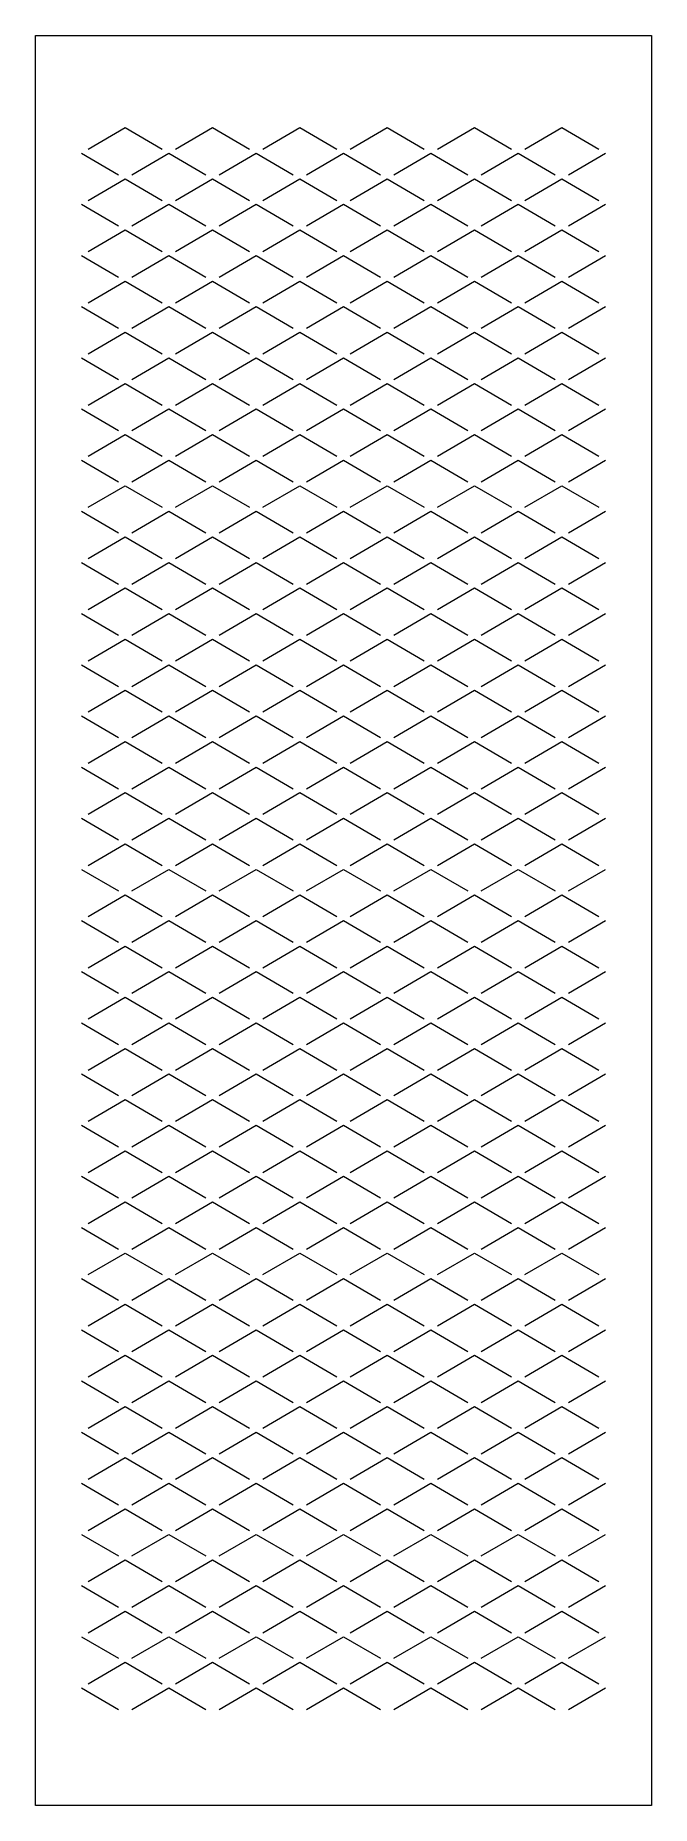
# Model space of a CAD drawing. Header units: metres. Extents: x 0 to 33.4, y 0 to 96.
import ezdxf

# ---------------------------------------------------------------- set-up
doc = ezdxf.new("R2010")
doc.units = ezdxf.units.M
doc.layers.add('TOP', color=1, linetype='Continuous', lineweight=0)

msp = doc.modelspace()

# ---------------------------------------------------------------- linework, layer by layer
at = {"layer": 'TOP'}
for p, q in [((2.869, 89.826), (4.868, 91)), ((4.868, 91), (6.867, 89.826)), ((7.606, 89.826), (9.605, 91)), ((9.605, 91), (11.604, 89.826)), ((12.343, 89.826), (14.342, 91)), ((14.342, 91), (16.341, 89.826)), ((17.08, 89.826), (19.079, 91)), ((19.079, 91), (21.077, 89.826)), ((21.816, 89.826), (23.815, 91)), ((23.815, 91), (25.814, 89.826)), ((26.553, 89.826), (28.552, 91)), ((28.552, 91), (30.551, 89.826)), ((2.5, 89.613), (4.499, 88.439)), ((5.238, 88.439), (7.237, 89.613)), ((7.237, 89.613), (9.236, 88.439)), ((9.975, 88.439), (11.973, 89.613)), ((11.973, 89.613), (13.972, 88.439)), ((14.711, 88.439), (16.71, 89.613)), ((16.71, 89.613), (18.709, 88.439)), ((19.448, 88.439), (21.447, 89.613)), ((21.447, 89.613), (23.446, 88.439)), ((24.185, 88.439), (26.184, 89.613)), ((26.184, 89.613), (28.183, 88.439)), ((28.921, 88.439), (30.92, 89.613)), ((2.869, 87.052), (4.868, 88.226)), ((4.868, 88.226), (6.867, 87.052)), ((7.606, 87.052), (9.605, 88.226)), ((9.605, 88.226), (11.604, 87.052)), ((12.343, 87.052), (14.342, 88.226)), ((14.342, 88.226), (16.341, 87.052)), ((17.08, 87.052), (19.079, 88.226)), ((19.079, 88.226), (21.077, 87.052)), ((21.816, 87.052), (23.815, 88.226)), ((23.815, 88.226), (25.814, 87.052)), ((26.553, 87.052), (28.552, 88.226)), ((28.552, 88.226), (30.551, 87.052)), ((2.5, 86.839), (4.499, 85.665)), ((5.238, 85.665), (7.237, 86.839)), ((7.237, 86.839), (9.236, 85.665)), ((9.975, 85.665), (11.973, 86.839)), ((11.973, 86.839), (13.972, 85.665)), ((14.711, 85.665), (16.71, 86.839)), ((16.71, 86.839), (18.709, 85.665)), ((19.448, 85.665), (21.447, 86.839)), ((21.447, 86.839), (23.446, 85.665)), ((24.185, 85.665), (26.184, 86.839)), ((26.184, 86.839), (28.183, 85.665)), ((28.921, 85.665), (30.92, 86.839)), ((2.869, 84.278), (4.868, 85.452)), ((4.868, 85.452), (6.867, 84.278)), ((7.606, 84.278), (9.605, 85.452)), ((9.605, 85.452), (11.604, 84.278)), ((12.343, 84.278), (14.342, 85.452)), ((14.342, 85.452), (16.341, 84.278)), ((17.08, 84.278), (19.079, 85.452)), ((19.079, 85.452), (21.077, 84.278)), ((21.816, 84.278), (23.815, 85.452)), ((23.815, 85.452), (25.814, 84.278)), ((26.553, 84.278), (28.552, 85.452)), ((28.552, 85.452), (30.551, 84.278)), ((2.5, 84.065), (4.499, 82.891)), ((5.238, 82.891), (7.237, 84.065)), ((7.237, 84.065), (9.236, 82.891)), ((9.975, 82.891), (11.973, 84.065)), ((11.973, 84.065), (13.972, 82.891)), ((14.711, 82.891), (16.71, 84.065)), ((16.71, 84.065), (18.709, 82.891)), ((19.448, 82.891), (21.447, 84.065)), ((21.447, 84.065), (23.446, 82.891)), ((24.185, 82.891), (26.184, 84.065)), ((26.184, 84.065), (28.183, 82.891)), ((28.921, 82.891), (30.92, 84.065)), ((2.869, 81.504), (4.868, 82.677)), ((4.868, 82.677), (6.867, 81.504)), ((7.606, 81.504), (9.605, 82.677)), ((9.605, 82.677), (11.604, 81.504)), ((12.343, 81.504), (14.342, 82.677)), ((14.342, 82.677), (16.341, 81.504)), ((17.08, 81.504), (19.079, 82.677)), ((19.079, 82.677), (21.077, 81.504)), ((21.816, 81.504), (23.815, 82.677)), ((23.815, 82.677), (25.814, 81.504)), ((26.553, 81.504), (28.552, 82.677)), ((28.552, 82.677), (30.551, 81.504)), ((2.5, 81.29), (4.499, 80.117)), ((5.238, 80.117), (7.237, 81.29)), ((7.237, 81.29), (9.236, 80.117)), ((9.975, 80.117), (11.973, 81.29)), ((11.973, 81.29), (13.972, 80.117)), ((14.711, 80.117), (16.71, 81.29)), ((16.71, 81.29), (18.709, 80.117)), ((19.448, 80.117), (21.447, 81.29)), ((21.447, 81.29), (23.446, 80.117)), ((24.185, 80.117), (26.184, 81.29)), ((26.184, 81.29), (28.183, 80.117)), ((28.921, 80.117), (30.92, 81.29)), ((2.869, 78.729), (4.868, 79.903)), ((4.868, 79.903), (6.867, 78.729)), ((7.606, 78.729), (9.605, 79.903)), ((9.605, 79.903), (11.604, 78.729)), ((12.343, 78.729), (14.342, 79.903)), ((14.342, 79.903), (16.341, 78.729)), ((17.08, 78.729), (19.079, 79.903)), ((19.079, 79.903), (21.077, 78.729)), ((21.816, 78.729), (23.815, 79.903)), ((23.815, 79.903), (25.814, 78.729)), ((26.553, 78.729), (28.552, 79.903)), ((28.552, 79.903), (30.551, 78.729)), ((2.5, 78.516), (4.499, 77.342)), ((5.238, 77.342), (7.237, 78.516)), ((7.237, 78.516), (9.236, 77.342)), ((9.975, 77.342), (11.973, 78.516)), ((11.973, 78.516), (13.972, 77.342)), ((14.711, 77.342), (16.71, 78.516)), ((16.71, 78.516), (18.709, 77.342)), ((19.448, 77.342), (21.447, 78.516)), ((21.447, 78.516), (23.446, 77.342)), ((24.185, 77.342), (26.184, 78.516)), ((26.184, 78.516), (28.183, 77.342)), ((28.921, 77.342), (30.92, 78.516)), ((2.869, 75.955), (4.868, 77.129)), ((4.868, 77.129), (6.867, 75.955)), ((7.606, 75.955), (9.605, 77.129)), ((9.605, 77.129), (11.604, 75.955)), ((12.343, 75.955), (14.342, 77.129)), ((14.342, 77.129), (16.341, 75.955)), ((17.08, 75.955), (19.079, 77.129)), ((19.079, 77.129), (21.077, 75.955)), ((21.816, 75.955), (23.815, 77.129)), ((23.815, 77.129), (25.814, 75.955)), ((26.553, 75.955), (28.552, 77.129)), ((28.552, 77.129), (30.551, 75.955)), ((2.5, 75.742), (4.499, 74.568)), ((5.238, 74.568), (7.237, 75.742)), ((7.237, 75.742), (9.236, 74.568)), ((9.975, 74.568), (11.973, 75.742)), ((11.973, 75.742), (13.972, 74.568)), ((14.711, 74.568), (16.71, 75.742)), ((16.71, 75.742), (18.709, 74.568)), ((19.448, 74.568), (21.447, 75.742)), ((21.447, 75.742), (23.446, 74.568)), ((24.185, 74.568), (26.184, 75.742)), ((26.184, 75.742), (28.183, 74.568)), ((28.921, 74.568), (30.92, 75.742)), ((2.869, 73.181), (4.868, 74.355)), ((4.868, 74.355), (6.867, 73.181)), ((7.606, 73.181), (9.605, 74.355)), ((9.605, 74.355), (11.604, 73.181)), ((12.343, 73.181), (14.342, 74.355)), ((14.342, 74.355), (16.341, 73.181)), ((17.08, 73.181), (19.079, 74.355)), ((19.079, 74.355), (21.077, 73.181)), ((21.816, 73.181), (23.815, 74.355)), ((23.815, 74.355), (25.814, 73.181)), ((26.553, 73.181), (28.552, 74.355)), ((28.552, 74.355), (30.551, 73.181)), ((2.5, 72.968), (4.499, 71.794)), ((5.238, 71.794), (7.237, 72.968)), ((7.237, 72.968), (9.236, 71.794)), ((9.975, 71.794), (11.973, 72.968)), ((11.973, 72.968), (13.972, 71.794)), ((14.711, 71.794), (16.71, 72.968)), ((16.71, 72.968), (18.709, 71.794)), ((19.448, 71.794), (21.447, 72.968)), ((21.447, 72.968), (23.446, 71.794)), ((24.185, 71.794), (26.184, 72.968)), ((26.184, 72.968), (28.183, 71.794)), ((28.921, 71.794), (30.92, 72.968)), ((2.869, 70.407), (4.868, 71.581)), ((4.868, 71.581), (6.867, 70.407)), ((7.606, 70.407), (9.605, 71.581)), ((9.605, 71.581), (11.604, 70.407)), ((12.343, 70.407), (14.342, 71.581)), ((14.342, 71.581), (16.341, 70.407)), ((17.08, 70.407), (19.079, 71.581)), ((19.079, 71.581), (21.077, 70.407)), ((21.816, 70.407), (23.815, 71.581)), ((23.815, 71.581), (25.814, 70.407)), ((26.553, 70.407), (28.552, 71.581)), ((28.552, 71.581), (30.551, 70.407)), ((2.5, 70.194), (4.499, 69.02)), ((5.238, 69.02), (7.237, 70.194)), ((7.237, 70.194), (9.236, 69.02)), ((9.975, 69.02), (11.973, 70.194)), ((11.973, 70.194), (13.972, 69.02)), ((14.711, 69.02), (16.71, 70.194)), ((16.71, 70.194), (18.709, 69.02)), ((19.448, 69.02), (21.447, 70.194)), ((21.447, 70.194), (23.446, 69.02)), ((24.185, 69.02), (26.184, 70.194)), ((26.184, 70.194), (28.183, 69.02)), ((28.921, 69.02), (30.92, 70.194)), ((2.869, 67.633), (4.868, 68.806)), ((4.868, 68.806), (6.867, 67.633)), ((7.606, 67.633), (9.605, 68.806)), ((9.605, 68.806), (11.604, 67.633)), ((12.343, 67.633), (14.342, 68.806)), ((14.342, 68.806), (16.341, 67.633)), ((17.08, 67.633), (19.079, 68.806)), ((19.079, 68.806), (21.077, 67.633)), ((21.816, 67.633), (23.815, 68.806)), ((23.815, 68.806), (25.814, 67.633)), ((26.553, 67.633), (28.552, 68.806)), ((28.552, 68.806), (30.551, 67.633)), ((2.5, 67.419), (4.499, 66.246)), ((5.238, 66.246), (7.237, 67.419)), ((7.237, 67.419), (9.236, 66.246)), ((9.975, 66.246), (11.973, 67.419)), ((11.973, 67.419), (13.972, 66.246)), ((14.711, 66.246), (16.71, 67.419)), ((16.71, 67.419), (18.709, 66.246)), ((19.448, 66.246), (21.447, 67.419)), ((21.447, 67.419), (23.446, 66.246)), ((24.185, 66.246), (26.184, 67.419)), ((26.184, 67.419), (28.183, 66.246)), ((28.921, 66.246), (30.92, 67.419)), ((2.869, 64.858), (4.868, 66.032)), ((4.868, 66.032), (6.867, 64.858)), ((7.606, 64.858), (9.605, 66.032)), ((9.605, 66.032), (11.604, 64.858)), ((12.343, 64.858), (14.342, 66.032)), ((14.342, 66.032), (16.341, 64.858)), ((17.08, 64.858), (19.079, 66.032)), ((19.079, 66.032), (21.077, 64.858)), ((21.816, 64.858), (23.815, 66.032)), ((23.815, 66.032), (25.814, 64.858)), ((26.553, 64.858), (28.552, 66.032)), ((28.552, 66.032), (30.551, 64.858)), ((2.5, 64.645), (4.499, 63.471)), ((5.238, 63.471), (7.237, 64.645)), ((7.237, 64.645), (9.236, 63.471)), ((9.975, 63.471), (11.973, 64.645)), ((11.973, 64.645), (13.972, 63.471)), ((14.711, 63.471), (16.71, 64.645)), ((16.71, 64.645), (18.709, 63.471)), ((19.448, 63.471), (21.447, 64.645)), ((21.447, 64.645), (23.446, 63.471)), ((24.185, 63.471), (26.184, 64.645)), ((26.184, 64.645), (28.183, 63.471)), ((28.921, 63.471), (30.92, 64.645)), ((2.869, 62.084), (4.868, 63.258)), ((4.868, 63.258), (6.867, 62.084)), ((7.606, 62.084), (9.605, 63.258)), ((9.605, 63.258), (11.604, 62.084)), ((12.343, 62.084), (14.342, 63.258)), ((14.342, 63.258), (16.341, 62.084)), ((17.08, 62.084), (19.079, 63.258)), ((19.079, 63.258), (21.077, 62.084)), ((21.816, 62.084), (23.815, 63.258)), ((23.815, 63.258), (25.814, 62.084)), ((26.553, 62.084), (28.552, 63.258)), ((28.552, 63.258), (30.551, 62.084)), ((2.5, 61.871), (4.499, 60.697)), ((5.238, 60.697), (7.237, 61.871)), ((7.237, 61.871), (9.236, 60.697)), ((9.975, 60.697), (11.973, 61.871)), ((11.973, 61.871), (13.972, 60.697)), ((14.711, 60.697), (16.71, 61.871)), ((16.71, 61.871), (18.709, 60.697)), ((19.448, 60.697), (21.447, 61.871)), ((21.447, 61.871), (23.446, 60.697)), ((24.185, 60.697), (26.184, 61.871)), ((26.184, 61.871), (28.183, 60.697)), ((28.921, 60.697), (30.92, 61.871)), ((2.869, 59.31), (4.868, 60.484)), ((4.868, 60.484), (6.867, 59.31)), ((7.606, 59.31), (9.605, 60.484)), ((9.605, 60.484), (11.604, 59.31)), ((12.343, 59.31), (14.342, 60.484)), ((14.342, 60.484), (16.341, 59.31)), ((17.08, 59.31), (19.079, 60.484)), ((19.079, 60.484), (21.077, 59.31)), ((21.816, 59.31), (23.815, 60.484)), ((23.815, 60.484), (25.814, 59.31)), ((26.553, 59.31), (28.552, 60.484)), ((28.552, 60.484), (30.551, 59.31)), ((2.5, 59.097), (4.499, 57.923)), ((5.238, 57.923), (7.237, 59.097)), ((7.237, 59.097), (9.236, 57.923)), ((9.975, 57.923), (11.973, 59.097)), ((11.973, 59.097), (13.972, 57.923)), ((14.711, 57.923), (16.71, 59.097)), ((16.71, 59.097), (18.709, 57.923)), ((19.448, 57.923), (21.447, 59.097)), ((21.447, 59.097), (23.446, 57.923)), ((24.185, 57.923), (26.184, 59.097)), ((26.184, 59.097), (28.183, 57.923)), ((28.921, 57.923), (30.92, 59.097)), ((2.869, 56.536), (4.868, 57.71)), ((4.868, 57.71), (6.867, 56.536)), ((7.606, 56.536), (9.605, 57.71)), ((9.605, 57.71), (11.604, 56.536)), ((12.343, 56.536), (14.342, 57.71)), ((14.342, 57.71), (16.341, 56.536)), ((17.08, 56.536), (19.079, 57.71)), ((19.079, 57.71), (21.077, 56.536)), ((21.816, 56.536), (23.815, 57.71)), ((23.815, 57.71), (25.814, 56.536)), ((26.553, 56.536), (28.552, 57.71)), ((28.552, 57.71), (30.551, 56.536)), ((2.5, 56.323), (4.499, 55.149)), ((5.238, 55.149), (7.237, 56.323)), ((7.237, 56.323), (9.236, 55.149)), ((9.975, 55.149), (11.973, 56.323)), ((11.973, 56.323), (13.972, 55.149)), ((14.711, 55.149), (16.71, 56.323)), ((16.71, 56.323), (18.709, 55.149)), ((19.448, 55.149), (21.447, 56.323)), ((21.447, 56.323), (23.446, 55.149)), ((24.185, 55.149), (26.184, 56.323)), ((26.184, 56.323), (28.183, 55.149)), ((28.921, 55.149), (30.92, 56.323)), ((2.869, 53.762), (4.868, 54.935)), ((4.868, 54.935), (6.867, 53.762)), ((7.606, 53.762), (9.605, 54.935)), ((9.605, 54.935), (11.604, 53.762)), ((12.343, 53.762), (14.342, 54.935)), ((14.342, 54.935), (16.341, 53.762)), ((17.08, 53.762), (19.079, 54.935)), ((19.079, 54.935), (21.077, 53.762)), ((21.816, 53.762), (23.815, 54.935)), ((23.815, 54.935), (25.814, 53.762)), ((26.553, 53.762), (28.552, 54.935)), ((28.552, 54.935), (30.551, 53.762)), ((2.5, 53.548), (4.499, 52.375)), ((5.238, 52.375), (7.237, 53.548)), ((7.237, 53.548), (9.236, 52.375)), ((9.975, 52.375), (11.973, 53.548)), ((11.973, 53.548), (13.972, 52.375)), ((14.711, 52.375), (16.71, 53.548)), ((16.71, 53.548), (18.709, 52.375)), ((19.448, 52.375), (21.447, 53.548)), ((21.447, 53.548), (23.446, 52.375)), ((24.185, 52.375), (26.184, 53.548)), ((26.184, 53.548), (28.183, 52.375)), ((28.921, 52.375), (30.92, 53.548)), ((2.869, 50.988), (4.868, 52.161)), ((4.868, 52.161), (6.867, 50.988)), ((7.606, 50.988), (9.605, 52.161)), ((9.605, 52.161), (11.604, 50.988)), ((12.343, 50.988), (14.342, 52.161)), ((14.342, 52.161), (16.341, 50.988)), ((17.08, 50.988), (19.079, 52.161)), ((19.079, 52.161), (21.077, 50.988)), ((21.816, 50.988), (23.815, 52.161)), ((23.815, 52.161), (25.814, 50.988)), ((26.553, 50.988), (28.552, 52.161)), ((28.552, 52.161), (30.551, 50.988)), ((2.5, 50.774), (4.499, 49.6)), ((5.238, 49.6), (7.237, 50.774)), ((7.237, 50.774), (9.236, 49.6)), ((9.975, 49.6), (11.973, 50.774)), ((11.973, 50.774), (13.972, 49.6)), ((14.711, 49.6), (16.71, 50.774)), ((16.71, 50.774), (18.709, 49.6)), ((19.448, 49.6), (21.447, 50.774)), ((21.447, 50.774), (23.446, 49.6)), ((24.185, 49.6), (26.184, 50.774)), ((26.184, 50.774), (28.183, 49.6)), ((28.921, 49.6), (30.92, 50.774)), ((2.869, 48.213), (4.868, 49.387)), ((4.868, 49.387), (6.867, 48.213)), ((7.606, 48.213), (9.605, 49.387)), ((9.605, 49.387), (11.604, 48.213)), ((12.343, 48.213), (14.342, 49.387)), ((14.342, 49.387), (16.341, 48.213)), ((17.08, 48.213), (19.079, 49.387)), ((19.079, 49.387), (21.077, 48.213)), ((21.816, 48.213), (23.815, 49.387)), ((23.815, 49.387), (25.814, 48.213)), ((26.553, 48.213), (28.552, 49.387)), ((28.552, 49.387), (30.551, 48.213)), ((2.5, 48), (4.499, 46.826)), ((5.238, 46.826), (7.237, 48)), ((7.237, 48), (9.236, 46.826)), ((9.975, 46.826), (11.973, 48)), ((11.973, 48), (13.972, 46.826)), ((14.711, 46.826), (16.71, 48)), ((16.71, 48), (18.709, 46.826)), ((19.448, 46.826), (21.447, 48)), ((21.447, 48), (23.446, 46.826)), ((24.185, 46.826), (26.184, 48)), ((26.184, 48), (28.183, 46.826)), ((28.921, 46.826), (30.92, 48)), ((2.869, 45.439), (4.868, 46.613)), ((4.868, 46.613), (6.867, 45.439)), ((7.606, 45.439), (9.605, 46.613)), ((9.605, 46.613), (11.604, 45.439)), ((12.343, 45.439), (14.342, 46.613)), ((14.342, 46.613), (16.341, 45.439)), ((17.08, 45.439), (19.079, 46.613)), ((19.079, 46.613), (21.077, 45.439)), ((21.816, 45.439), (23.815, 46.613)), ((23.815, 46.613), (25.814, 45.439)), ((26.553, 45.439), (28.552, 46.613)), ((28.552, 46.613), (30.551, 45.439)), ((2.5, 45.226), (4.499, 44.052)), ((5.238, 44.052), (7.237, 45.226)), ((7.237, 45.226), (9.236, 44.052)), ((9.975, 44.052), (11.973, 45.226)), ((11.973, 45.226), (13.972, 44.052)), ((14.711, 44.052), (16.71, 45.226)), ((16.71, 45.226), (18.709, 44.052)), ((19.448, 44.052), (21.447, 45.226)), ((21.447, 45.226), (23.446, 44.052)), ((24.185, 44.052), (26.184, 45.226)), ((26.184, 45.226), (28.183, 44.052)), ((28.921, 44.052), (30.92, 45.226)), ((2.869, 42.665), (4.868, 43.839)), ((4.868, 43.839), (6.867, 42.665)), ((7.606, 42.665), (9.605, 43.839)), ((9.605, 43.839), (11.604, 42.665)), ((12.343, 42.665), (14.342, 43.839)), ((14.342, 43.839), (16.341, 42.665)), ((17.08, 42.665), (19.079, 43.839)), ((19.079, 43.839), (21.077, 42.665)), ((21.816, 42.665), (23.815, 43.839)), ((23.815, 43.839), (25.814, 42.665)), ((26.553, 42.665), (28.552, 43.839)), ((28.552, 43.839), (30.551, 42.665)), ((2.5, 42.452), (4.499, 41.278)), ((5.238, 41.278), (7.237, 42.452)), ((7.237, 42.452), (9.236, 41.278)), ((9.975, 41.278), (11.973, 42.452)), ((11.973, 42.452), (13.972, 41.278)), ((14.711, 41.278), (16.71, 42.452)), ((16.71, 42.452), (18.709, 41.278)), ((19.448, 41.278), (21.447, 42.452)), ((21.447, 42.452), (23.446, 41.278)), ((24.185, 41.278), (26.184, 42.452)), ((26.184, 42.452), (28.183, 41.278)), ((28.921, 41.278), (30.92, 42.452)), ((2.869, 39.891), (4.868, 41.065)), ((4.868, 41.065), (6.867, 39.891)), ((7.606, 39.891), (9.605, 41.065)), ((9.605, 41.065), (11.604, 39.891)), ((12.343, 39.891), (14.342, 41.065)), ((14.342, 41.065), (16.341, 39.891)), ((17.08, 39.891), (19.079, 41.065)), ((19.079, 41.065), (21.077, 39.891)), ((21.816, 39.891), (23.815, 41.065)), ((23.815, 41.065), (25.814, 39.891)), ((26.553, 39.891), (28.552, 41.065)), ((28.552, 41.065), (30.551, 39.891)), ((2.5, 39.677), (4.499, 38.504)), ((5.238, 38.504), (7.237, 39.677)), ((7.237, 39.677), (9.236, 38.504)), ((9.975, 38.504), (11.973, 39.677)), ((11.973, 39.677), (13.972, 38.504)), ((14.711, 38.504), (16.71, 39.677)), ((16.71, 39.677), (18.709, 38.504)), ((19.448, 38.504), (21.447, 39.677)), ((21.447, 39.677), (23.446, 38.504)), ((24.185, 38.504), (26.184, 39.677)), ((26.184, 39.677), (28.183, 38.504)), ((28.921, 38.504), (30.92, 39.677)), ((2.869, 37.117), (4.868, 38.29)), ((4.868, 38.29), (6.867, 37.117)), ((7.606, 37.117), (9.605, 38.29)), ((9.605, 38.29), (11.604, 37.117)), ((12.343, 37.117), (14.342, 38.29)), ((14.342, 38.29), (16.341, 37.117)), ((17.08, 37.117), (19.079, 38.29)), ((19.079, 38.29), (21.077, 37.117)), ((21.816, 37.117), (23.815, 38.29)), ((23.815, 38.29), (25.814, 37.117)), ((26.553, 37.117), (28.552, 38.29)), ((28.552, 38.29), (30.551, 37.117)), ((2.5, 36.903), (4.499, 35.729)), ((5.238, 35.729), (7.237, 36.903)), ((7.237, 36.903), (9.236, 35.729)), ((9.975, 35.729), (11.973, 36.903)), ((11.973, 36.903), (13.972, 35.729)), ((14.711, 35.729), (16.71, 36.903)), ((16.71, 36.903), (18.709, 35.729)), ((19.448, 35.729), (21.447, 36.903)), ((21.447, 36.903), (23.446, 35.729)), ((24.185, 35.729), (26.184, 36.903)), ((26.184, 36.903), (28.183, 35.729)), ((28.921, 35.729), (30.92, 36.903)), ((2.869, 34.342), (4.868, 35.516)), ((4.868, 35.516), (6.867, 34.342)), ((7.606, 34.342), (9.605, 35.516)), ((9.605, 35.516), (11.604, 34.342)), ((12.343, 34.342), (14.342, 35.516)), ((14.342, 35.516), (16.341, 34.342)), ((17.08, 34.342), (19.079, 35.516)), ((19.079, 35.516), (21.077, 34.342)), ((21.816, 34.342), (23.815, 35.516)), ((23.815, 35.516), (25.814, 34.342)), ((26.553, 34.342), (28.552, 35.516)), ((28.552, 35.516), (30.551, 34.342)), ((2.5, 34.129), (4.499, 32.955)), ((5.238, 32.955), (7.237, 34.129)), ((7.237, 34.129), (9.236, 32.955)), ((9.975, 32.955), (11.973, 34.129)), ((11.973, 34.129), (13.972, 32.955)), ((14.711, 32.955), (16.71, 34.129)), ((16.71, 34.129), (18.709, 32.955)), ((19.448, 32.955), (21.447, 34.129)), ((21.447, 34.129), (23.446, 32.955)), ((24.185, 32.955), (26.184, 34.129)), ((26.184, 34.129), (28.183, 32.955)), ((28.921, 32.955), (30.92, 34.129)), ((2.869, 31.568), (4.868, 32.742)), ((4.868, 32.742), (6.867, 31.568)), ((7.606, 31.568), (9.605, 32.742)), ((9.605, 32.742), (11.604, 31.568)), ((12.343, 31.568), (14.342, 32.742)), ((14.342, 32.742), (16.341, 31.568)), ((17.08, 31.568), (19.079, 32.742)), ((19.079, 32.742), (21.077, 31.568)), ((21.816, 31.568), (23.815, 32.742)), ((23.815, 32.742), (25.814, 31.568)), ((26.553, 31.568), (28.552, 32.742)), ((28.552, 32.742), (30.551, 31.568)), ((2.5, 31.355), (4.499, 30.181)), ((5.238, 30.181), (7.237, 31.355)), ((7.237, 31.355), (9.236, 30.181)), ((9.975, 30.181), (11.973, 31.355)), ((11.973, 31.355), (13.972, 30.181)), ((14.711, 30.181), (16.71, 31.355)), ((16.71, 31.355), (18.709, 30.181)), ((19.448, 30.181), (21.447, 31.355)), ((21.447, 31.355), (23.446, 30.181)), ((24.185, 30.181), (26.184, 31.355)), ((26.184, 31.355), (28.183, 30.181)), ((28.921, 30.181), (30.92, 31.355)), ((2.869, 28.794), (4.868, 29.968)), ((4.868, 29.968), (6.867, 28.794)), ((7.606, 28.794), (9.605, 29.968)), ((9.605, 29.968), (11.604, 28.794)), ((12.343, 28.794), (14.342, 29.968)), ((14.342, 29.968), (16.341, 28.794)), ((17.08, 28.794), (19.079, 29.968)), ((19.079, 29.968), (21.077, 28.794)), ((21.816, 28.794), (23.815, 29.968)), ((23.815, 29.968), (25.814, 28.794)), ((26.553, 28.794), (28.552, 29.968)), ((28.552, 29.968), (30.551, 28.794)), ((2.5, 28.581), (4.499, 27.407)), ((5.238, 27.407), (7.237, 28.581)), ((7.237, 28.581), (9.236, 27.407)), ((9.975, 27.407), (11.973, 28.581)), ((11.973, 28.581), (13.972, 27.407)), ((14.711, 27.407), (16.71, 28.581)), ((16.71, 28.581), (18.709, 27.407)), ((19.448, 27.407), (21.447, 28.581)), ((21.447, 28.581), (23.446, 27.407)), ((24.185, 27.407), (26.184, 28.581)), ((26.184, 28.581), (28.183, 27.407)), ((28.921, 27.407), (30.92, 28.581)), ((2.869, 26.02), (4.868, 27.194)), ((4.868, 27.194), (6.867, 26.02)), ((7.606, 26.02), (9.605, 27.194)), ((9.605, 27.194), (11.604, 26.02)), ((12.343, 26.02), (14.342, 27.194)), ((14.342, 27.194), (16.341, 26.02)), ((17.08, 26.02), (19.079, 27.194)), ((19.079, 27.194), (21.077, 26.02)), ((21.816, 26.02), (23.815, 27.194)), ((23.815, 27.194), (25.814, 26.02)), ((26.553, 26.02), (28.552, 27.194)), ((28.552, 27.194), (30.551, 26.02)), ((2.5, 25.806), (4.499, 24.633)), ((5.238, 24.633), (7.237, 25.806)), ((7.237, 25.806), (9.236, 24.633)), ((9.975, 24.633), (11.973, 25.806)), ((11.973, 25.806), (13.972, 24.633)), ((14.711, 24.633), (16.71, 25.806)), ((16.71, 25.806), (18.709, 24.633)), ((19.448, 24.633), (21.447, 25.806)), ((21.447, 25.806), (23.446, 24.633)), ((24.185, 24.633), (26.184, 25.806)), ((26.184, 25.806), (28.183, 24.633)), ((28.921, 24.633), (30.92, 25.806)), ((2.869, 23.246), (4.868, 24.419)), ((4.868, 24.419), (6.867, 23.246)), ((7.606, 23.246), (9.605, 24.419)), ((9.605, 24.419), (11.604, 23.246)), ((12.343, 23.246), (14.342, 24.419)), ((14.342, 24.419), (16.341, 23.246)), ((17.08, 23.246), (19.079, 24.419)), ((19.079, 24.419), (21.077, 23.246)), ((21.816, 23.246), (23.815, 24.419)), ((23.815, 24.419), (25.814, 23.246)), ((26.553, 23.246), (28.552, 24.419)), ((28.552, 24.419), (30.551, 23.246)), ((2.5, 23.032), (4.499, 21.858)), ((5.238, 21.858), (7.237, 23.032)), ((7.237, 23.032), (9.236, 21.858)), ((9.975, 21.858), (11.973, 23.032)), ((11.973, 23.032), (13.972, 21.858)), ((14.711, 21.858), (16.71, 23.032)), ((16.71, 23.032), (18.709, 21.858)), ((19.448, 21.858), (21.447, 23.032)), ((21.447, 23.032), (23.446, 21.858)), ((24.185, 21.858), (26.184, 23.032)), ((26.184, 23.032), (28.183, 21.858)), ((28.921, 21.858), (30.92, 23.032)), ((2.869, 20.471), (4.868, 21.645)), ((4.868, 21.645), (6.867, 20.471)), ((7.606, 20.471), (9.605, 21.645)), ((9.605, 21.645), (11.604, 20.471)), ((12.343, 20.471), (14.342, 21.645)), ((14.342, 21.645), (16.341, 20.471)), ((17.08, 20.471), (19.079, 21.645)), ((19.079, 21.645), (21.077, 20.471)), ((21.816, 20.471), (23.815, 21.645)), ((23.815, 21.645), (25.814, 20.471)), ((26.553, 20.471), (28.552, 21.645)), ((28.552, 21.645), (30.551, 20.471)), ((2.5, 20.258), (4.499, 19.084)), ((5.238, 19.084), (7.237, 20.258)), ((7.237, 20.258), (9.236, 19.084)), ((9.975, 19.084), (11.973, 20.258)), ((11.973, 20.258), (13.972, 19.084)), ((14.711, 19.084), (16.71, 20.258)), ((16.71, 20.258), (18.709, 19.084)), ((19.448, 19.084), (21.447, 20.258)), ((21.447, 20.258), (23.446, 19.084)), ((24.185, 19.084), (26.184, 20.258)), ((26.184, 20.258), (28.183, 19.084)), ((28.921, 19.084), (30.92, 20.258)), ((2.869, 17.697), (4.868, 18.871)), ((4.868, 18.871), (6.867, 17.697)), ((7.606, 17.697), (9.605, 18.871)), ((9.605, 18.871), (11.604, 17.697)), ((12.343, 17.697), (14.342, 18.871)), ((14.342, 18.871), (16.341, 17.697)), ((17.08, 17.697), (19.079, 18.871)), ((19.079, 18.871), (21.077, 17.697)), ((21.816, 17.697), (23.815, 18.871)), ((23.815, 18.871), (25.814, 17.697)), ((26.553, 17.697), (28.552, 18.871)), ((28.552, 18.871), (30.551, 17.697)), ((2.5, 17.484), (4.499, 16.31)), ((5.238, 16.31), (7.237, 17.484)), ((7.237, 17.484), (9.236, 16.31)), ((9.975, 16.31), (11.973, 17.484)), ((11.973, 17.484), (13.972, 16.31)), ((14.711, 16.31), (16.71, 17.484)), ((16.71, 17.484), (18.709, 16.31)), ((19.448, 16.31), (21.447, 17.484)), ((21.447, 17.484), (23.446, 16.31)), ((24.185, 16.31), (26.184, 17.484)), ((26.184, 17.484), (28.183, 16.31)), ((28.921, 16.31), (30.92, 17.484)), ((2.869, 14.923), (4.868, 16.097)), ((4.868, 16.097), (6.867, 14.923)), ((7.606, 14.923), (9.605, 16.097)), ((9.605, 16.097), (11.604, 14.923)), ((12.343, 14.923), (14.342, 16.097)), ((14.342, 16.097), (16.341, 14.923)), ((17.08, 14.923), (19.079, 16.097)), ((19.079, 16.097), (21.077, 14.923)), ((21.816, 14.923), (23.815, 16.097)), ((23.815, 16.097), (25.814, 14.923)), ((26.553, 14.923), (28.552, 16.097)), ((28.552, 16.097), (30.551, 14.923)), ((2.5, 14.71), (4.499, 13.536)), ((5.238, 13.536), (7.237, 14.71)), ((7.237, 14.71), (9.236, 13.536)), ((9.975, 13.536), (11.973, 14.71)), ((11.973, 14.71), (13.972, 13.536)), ((14.711, 13.536), (16.71, 14.71)), ((16.71, 14.71), (18.709, 13.536)), ((19.448, 13.536), (21.447, 14.71)), ((21.447, 14.71), (23.446, 13.536)), ((24.185, 13.536), (26.184, 14.71)), ((26.184, 14.71), (28.183, 13.536)), ((28.921, 13.536), (30.92, 14.71)), ((2.869, 12.149), (4.868, 13.323)), ((4.868, 13.323), (6.867, 12.149)), ((7.606, 12.149), (9.605, 13.323)), ((9.605, 13.323), (11.604, 12.149)), ((12.343, 12.149), (14.342, 13.323)), ((14.342, 13.323), (16.341, 12.149)), ((17.08, 12.149), (19.079, 13.323)), ((19.079, 13.323), (21.077, 12.149)), ((21.816, 12.149), (23.815, 13.323)), ((23.815, 13.323), (25.814, 12.149)), ((26.553, 12.149), (28.552, 13.323)), ((28.552, 13.323), (30.551, 12.149)), ((2.5, 11.935), (4.499, 10.762)), ((5.238, 10.762), (7.237, 11.935)), ((7.237, 11.935), (9.236, 10.762)), ((9.975, 10.762), (11.973, 11.935)), ((11.973, 11.935), (13.972, 10.762)), ((14.711, 10.762), (16.71, 11.935)), ((16.71, 11.935), (18.709, 10.762)), ((19.448, 10.762), (21.447, 11.935)), ((21.447, 11.935), (23.446, 10.762)), ((24.185, 10.762), (26.184, 11.935)), ((26.184, 11.935), (28.183, 10.762)), ((28.921, 10.762), (30.92, 11.935)), ((2.869, 9.375), (4.868, 10.548)), ((4.868, 10.548), (6.867, 9.375)), ((7.606, 9.375), (9.605, 10.548)), ((9.605, 10.548), (11.604, 9.375)), ((12.343, 9.375), (14.342, 10.548)), ((14.342, 10.548), (16.341, 9.375)), ((17.08, 9.375), (19.079, 10.548)), ((19.079, 10.548), (21.077, 9.375)), ((21.816, 9.375), (23.815, 10.548)), ((23.815, 10.548), (25.814, 9.375)), ((26.553, 9.375), (28.552, 10.548)), ((28.552, 10.548), (30.551, 9.375)), ((2.5, 9.161), (4.499, 7.988)), ((5.238, 7.988), (7.237, 9.161)), ((7.237, 9.161), (9.236, 7.988)), ((9.975, 7.988), (11.973, 9.161)), ((11.973, 9.161), (13.972, 7.988)), ((14.711, 7.988), (16.71, 9.161)), ((16.71, 9.161), (18.709, 7.988)), ((19.448, 7.988), (21.447, 9.161)), ((21.447, 9.161), (23.446, 7.988)), ((24.185, 7.988), (26.184, 9.161)), ((26.184, 9.161), (28.183, 7.988)), ((28.921, 7.988), (30.92, 9.161)), ((2.869, 6.6), (4.868, 7.774)), ((4.868, 7.774), (6.867, 6.6)), ((7.606, 6.6), (9.605, 7.774)), ((9.605, 7.774), (11.604, 6.6)), ((12.343, 6.6), (14.342, 7.774)), ((14.342, 7.774), (16.341, 6.6)), ((17.08, 6.6), (19.079, 7.774)), ((19.079, 7.774), (21.077, 6.6)), ((21.816, 6.6), (23.815, 7.774)), ((23.815, 7.774), (25.814, 6.6)), ((26.553, 6.6), (28.552, 7.774)), ((28.552, 7.774), (30.551, 6.6)), ((2.5, 6.387), (4.499, 5.213)), ((5.238, 5.213), (7.237, 6.387)), ((7.237, 6.387), (9.236, 5.213)), ((9.975, 5.213), (11.973, 6.387)), ((11.973, 6.387), (13.972, 5.213)), ((14.711, 5.213), (16.71, 6.387)), ((16.71, 6.387), (18.709, 5.213)), ((19.448, 5.213), (21.447, 6.387)), ((21.447, 6.387), (23.446, 5.213)), ((24.185, 5.213), (26.184, 6.387)), ((26.184, 6.387), (28.183, 5.213)), ((28.921, 5.213), (30.92, 6.387))]:
    msp.add_line(p, q, dxfattribs=at)
msp.add_lwpolyline([(0, 0), (0, 96), (33.42, 96), (33.42, 0)], close=True, dxfattribs=at)

doc.saveas('drawing.dxf')
